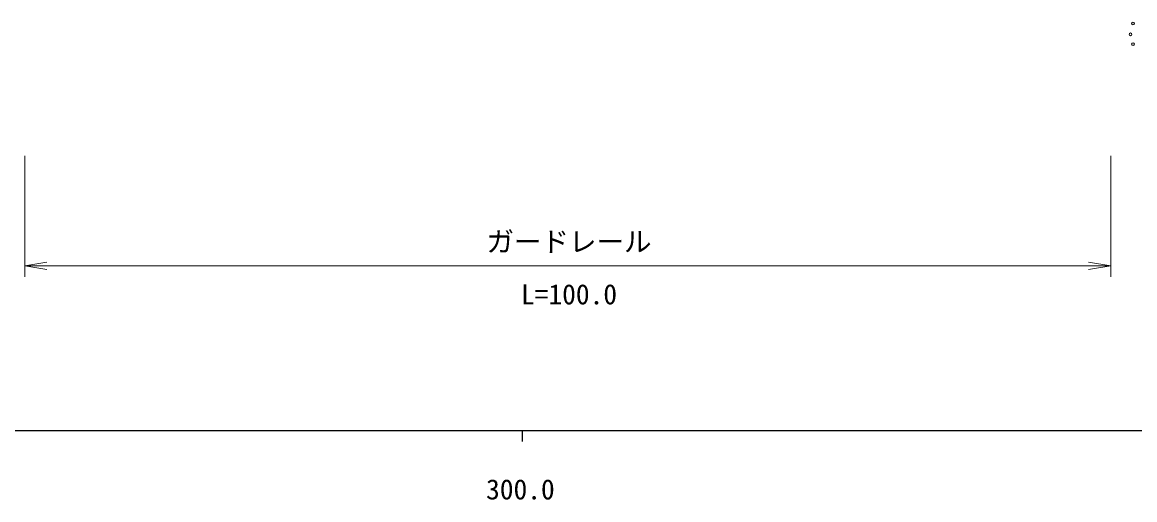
# Model space of a CAD drawing. Units: millimetres, scale not verified. Extents: x 40000 to 680000, y 20000 to 380000.
# Drawn here: x 322569 to 423681, y 198715 to 242139 of the extents above; entities that cross this region are included whole.
import ezdxf
from ezdxf.enums import TextEntityAlignment as Align

# ---------------------------------------------------------------- set-up
doc = ezdxf.new("R2010")
doc.units = ezdxf.units.MM
doc.header["$LTSCALE"] = 1000
for name, color, linetype, lineweight in [('M-STR-HTXT', 7, 'Continuous', 13), ('M-TTL-BAND', 7, 'Continuous', 25), ('M-WORK', 1, 'Continuous', 13)]:
    doc.layers.add(name, color=color, linetype=linetype, lineweight=lineweight)
doc.styles.add('ＭＳ ゴシック', font='')
doc.styles.get('ＭＳ ゴシック').set_extended_font_data('MS Gothic')

# ---------------------------------------------------------------- blocks, each defined once
blk = doc.blocks.new('open_arrow')
at = {"color": 0, "linetype": 'Continuous', "lineweight": -2}
blk.add_lwpolyline([(7.5, 1.25), (0, 0), (7.5, -1.25)], dxfattribs=at)

msp = doc.modelspace()

# ---------------------------------------------------------------- linework, layer by layer
at = {"layer": 'M-STR-HTXT'}
for p, q in [((322810, 230000), (322810, 219000)), ((421494, 230000), (421494, 219000)), ((322810, 220000), (421494, 220000))]:
    msp.add_line(p, q, dxfattribs=at)
at = {"layer": 'M-TTL-BAND'}
for p, q in [((40000, 205000), (579000, 205000)), ((368000, 205000), (368000, 204000))]:
    msp.add_line(p, q, dxfattribs=at)
at = {"layer": 'M-WORK'}
for centre in [(423521, 242014), (423291, 241040), (423523, 240155)]:
    msp.add_circle(centre, 125, dxfattribs=at)

# ---------------------------------------------------------------- block references
at = {"layer": 'M-STR-HTXT', "xscale": 267, "yscale": 267}
msp.add_blockref('open_arrow', (322810, 220000), dxfattribs=at)
at = {"layer": 'M-STR-HTXT', "xscale": 267, "yscale": 267, "rotation": 180}
msp.add_blockref('open_arrow', (421494, 220000), dxfattribs=at)

# ---------------------------------------------------------------- texts
at = {"layer": 'M-STR-HTXT', "style": 'ＭＳ ゴシック'}
msp.add_text('ガードレール', height=1833, dxfattribs=at).set_placement((372264, 222188), align=Align.MIDDLE_CENTER)
msp.add_text('L=100.0', height=1833, dxfattribs=at).set_placement((372264, 215935), align=Align.BOTTOM_CENTER)
at = {"layer": 'M-TTL-BAND', "style": 'ＭＳ ゴシック'}
msp.add_text('300.0', height=1833, dxfattribs=at).set_placement((367844, 198195), align=Align.BOTTOM_CENTER)

doc.saveas('drawing.dxf')
